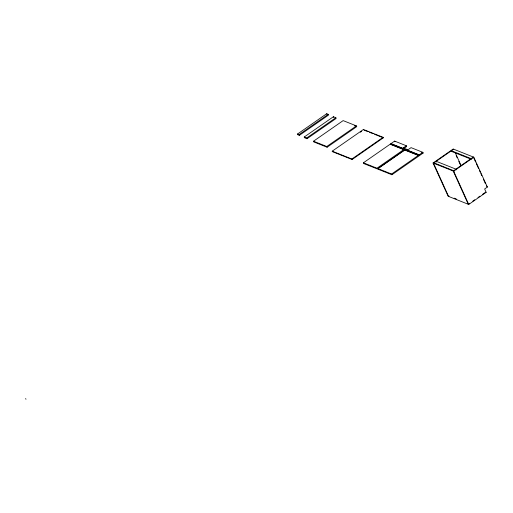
<?xml version="1.0" encoding="UTF-8"?>
<svg xmlns="http://www.w3.org/2000/svg" width="513" height="513" viewBox="0 0 513 513"><rect width="100%" height="100%" fill="white"/><g stroke="black" fill="none" stroke-linecap="round" stroke-linejoin="round"><path stroke-width="0.77" d="M391.31 143.736L390.739 144.454L391.31 143.736L404.59 149.026L405.046 148.706L405.373 149.43L377.311 168.937L363.723 163.532L363.396 162.807L394.625 141.101L406.379 145.775L406.706 146.5L403.539 148.699L403.212 147.981L406.379 145.775M297.502 134.028L326.691 113.732L328.217 114.341L328.544 115.066L299.355 135.355L297.829 134.746L297.502 134.028L299.028 134.63L299.355 135.355M299.028 134.63L328.217 114.341M304.215 137.029L333.405 116.74L335.848 117.714L336.175 118.432L306.986 138.728L304.542 137.753L304.215 137.029L306.659 138.003L306.986 138.728M306.659 138.003L335.848 117.714M313.494 141.222L343.139 120.613L356.426 125.903L356.753 126.621L327.108 147.231L313.828 141.941L313.494 141.222L326.781 146.506L327.108 147.231M326.781 146.506L356.426 125.903M332.2 151.181L363.428 129.475L383.121 137.311L383.339 137.792L352.11 159.505L332.418 151.662L332.2 151.181L351.892 159.017L352.11 159.505M360.395 132.219L361.691 131.315M351.892 159.017L383.121 137.311M363.396 162.807L376.984 168.213L404.59 149.026M378.004 168.617L404.93 149.899L418.21 155.189L418.89 154.714L405.61 149.43L406.059 149.116L407.893 149.841L411.06 147.641L422.815 152.316L423.148 153.041L391.919 174.747L378.331 169.341L378.004 168.617L391.592 174.029L391.919 174.747M404.93 149.899L405.719 149.668L418.999 154.958M391.592 174.029L422.815 152.316M433.049 163.006L453.191 149.007L473.8 157.209L487.35 187.078L484.638 188.964L486.164 192.337L468.741 204.45L448.131 196.242L433.049 163.006L453.665 171.207L468.741 204.45M453.646 149.187L433.511 163.185L448.586 196.428L449.042 196.113M473.345 157.023L453.203 171.028L468.286 204.264L469.575 203.366M453.665 171.207L473.8 157.209M472.8 201.128L474.737 199.781M477.962 197.537L479.899 196.19M482.476 194.395L485.061 192.599M471.081 158.594L451.389 150.758L451.716 151.482L471.409 159.319M354.541 125.743L356.753 126.621M421.673 152.457L423.148 153.041M364.377 130.251L368.02 131.7M369.482 132.277L373.131 133.733M374.586 134.31L383.339 137.792M403.212 147.981L405.046 148.706M391.111 143.858L404.699 149.264M390.63 144.211L403.911 149.495M390.431 144.333L404.02 149.738M405.039 150.142L417.582 155.131M433.966 162.871L453.659 170.714L453.986 171.432M487.35 187.078L486.497 185.751M485.708 192.151L486.164 192.337M454.146 198.146L456.333 199.018M473.672 157.741L475.622 162.044M476.269 163.474L478.546 168.488M479.52 170.643L480.168 172.073M480.822 173.509L481.797 175.658M483.419 179.242L485.369 183.539M455.275 152.771L461.123 165.667M456.166 155.561L457.154 157.748M458.808 161.39L460.789 165.757M456.249 169.861L455.922 169.136L436.223 161.3L436.557 162.018M406.059 149.116L406.386 149.834M394.625 141.101L394.952 141.819M363.428 129.475L363.646 129.956M376.984 168.213L377.311 168.937M333.405 116.74L333.732 117.464M326.691 113.732L327.018 114.457M25.65 398.543L25.977 399.268"/></g></svg>
